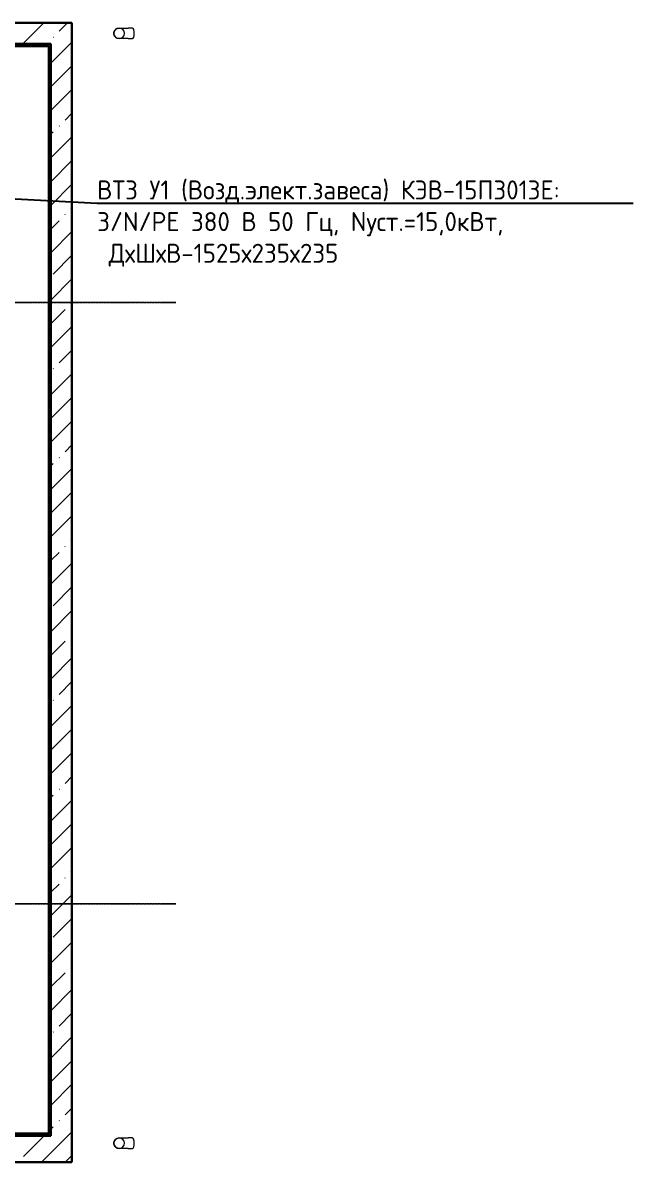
# Model space of a CAD drawing. Header units: millimetres. Extents: x -215207 to 92095, y -30385 to 123050.
# Drawn here: x -139221 to -133437, y 104525 to 115325 of the extents above; entities that cross this region are included whole.
import ezdxf
from ezdxf import colors
from ezdxf.entities.mleader import LeaderData, LeaderLine
from ezdxf.math import Vec2, Vec3

# ---------------------------------------------------------------- set-up
doc = ezdxf.new("R2010")
doc.units = ezdxf.units.MM
doc.linetypes.add('ADSK_Линия сетки', pattern=[25, 20, -2.5, 0, -2.5])
doc.layers.add('Мультивыноски отполение', color=7, linetype='Continuous')
for name, color, linetype, lineweight in [('Обобщенные модели', 7, 'Continuous', 20), ('Ограждение', 7, 'Continuous', 9), ('Оси', 7, 'Continuous', 9), ('Стены наружные', 7, 'Continuous', 20)]:
    doc.layers.add(name, color=color, linetype=linetype, lineweight=lineweight)
doc.styles.add('DCAD_TEXT', font='GOST_Common.ttf', dxfattribs={"height": 180})
pattern_1 = [(0, (26335.97716421252, -26760.26894517319), (0, 600), []), (90, (26335.97716421252, -26760.26894517319), (-600, 3.673940397442059e-14), [])]

# ---------------------------------------------------------------- blocks, each defined once
blk = doc.blocks.new('Подвал 21082025 планы')
at = {"layer": 'Ограждение'}
h = blk.add_hatch(dxfattribs=at)
h.set_pattern_fill('FP_21', color=256, style=0, pattern_type=2)
h.set_pattern_definition(pattern_1)
h.paths.add_polyline_path([(55475.00000000003, -3274.999999999927), (55485.00000000003, -3264.999999999927), (54065.00000000001, -3264.999999999913), (54075.00000000003, -3274.999999999913)])
h = blk.add_hatch(dxfattribs=at)
h.set_pattern_fill('FP_21', color=256, style=0, pattern_type=2)
h.set_pattern_definition(pattern_1)
h.paths.add_polyline_path([(55485.00000000001, -13584.99999999972), (55485.00000000003, -3264.999999999927), (55475.00000000003, -3274.999999999927), (55475.00000000001, -13574.99999999972)])
h = blk.add_hatch(dxfattribs=at)
h.set_pattern_fill('FP_21', color=256, style=0, pattern_type=2)
h.set_pattern_definition(pattern_1)
h.paths.add_polyline_path([(55485.00000000001, -13584.99999999972), (55475.00000000001, -13574.99999999972), (53874.99999999996, -13574.99999999972), (53884.99999999996, -13584.99999999972), (53899.99999999994, -13584.99999999972)])
at = {"layer": 'Обобщенные модели'}
for p, q in [((56274.13045748985, -3099.999999999767), (56233.37287570407, -3099.999999999767)), ((56233.37287570407, -3199.999999999767), (56274.13045748985, -3199.999999999767)), ((56274.13045748981, -13619.99999999972), (56233.37287570402, -13619.99999999972)), ((56233.37287570402, -13719.99999999972), (56274.13045748981, -13719.99999999972))]:
    blk.add_line(p, q, dxfattribs=at)
at = {"layer": 'Обобщенные модели', "flags": 128}
for points in [[(56097.00000000095, -3149.999999999753), (56097.03999466788, -3148.000533290426), (56097.15991468581, -3146.004265301308), (56097.35956820824, -3144.014389635311), (56097.63863583218, -3142.034089669047), (56097.99667110886, -3140.066533460005), (56098.43310125834, -3138.1148686784), (56098.9472280854, -3136.18221757155), (56099.53822909683, -3134.271671968949), (56100.20515881704, -3132.386288336013), (56100.9469503008, -3130.529082884328), (56101.76241683995, -3128.703026746458), (56102.65025386197, -3126.911041222687), (56103.60904101704, -3125.155993107575), (56104.63724445028, -3123.440690103715), (56105.73321925546, -3121.767876330006), (56106.89521210673, -3120.140227931639), (56108.12136406338, -3118.560348798841), (56109.40971354391, -3117.030766401178), (56110.75819946389, -3115.553927744229), (56112.16466453357, -3114.132195454789), (56113.62685870887, -3112.76784400121), (56115.14244279101, -3111.46305605481), (56116.70899216876, -3110.219918997944), (56118.32400069731, -3109.040421584708), (56119.98488470753, -3107.926450759362), (56121.68898713931, -3106.879788637598), (56123.43358179227, -3105.902109655508), (56125.21587768711, -3104.994977890936), (56127.03302353062, -3104.159844561174), (56128.8821122771, -3103.398045701397), (56130.760185779, -3102.710800027286), (56132.66423951933, -3102.099206985295), (56134.59122741832, -3101.564244993846), (56136.53806670637, -3101.106769877995), (56138.50164285593, -3100.727513500329), (56140.47881456403, -3100.427082590177), (56142.46641877774, -3100.20595777288), (56144.46127575426, -3100.064492800986), (56146.46019414802, -3100.002913988254), (56147.00000000095, -3099.999999999767)], [(56147.00000000095, -3099.999999999767), (56147.09998666833, -3099.999999999767), (56147.39978671311, -3099.999999999767), (56147.89892051919, -3099.999999999767), (56148.59658957899, -3099.999999999767), (56149.49167777078, -3099.999999999767), (56150.58275314444, -3099.999999999767), (56151.86807021211, -3099.999999999767), (56153.34557274063, -3099.999999999767), (56155.0128970412, -3099.999999999767), (56156.86737575057, -3099.999999999767), (56158.90604209845, -3099.999999999767), (56161.12563465354, -3099.999999999767), (56163.52260254123, -3099.999999999767), (56166.09311112427, -3099.999999999767), (56168.83304813722, -3099.999999999767), (56171.73803026541, -3099.999999999767), (56174.80341015708, -3099.999999999767), (56178.02428385834, -3099.999999999767), (56181.39549865834, -3099.999999999767), (56184.91166133255, -3099.999999999767), (56188.56714677077, -3099.999999999767), (56192.35610697611, -3099.999999999767), (56196.27248042051, -3099.999999999767), (56200.31000174189, -3099.999999999767), (56204.4622117674, -3099.999999999767), (56208.72246784685, -3099.999999999767), (56213.08395447921, -3099.999999999767), (56217.53969421635, -3099.999999999767), (56222.08255882515, -3099.999999999767), (56226.70528069136, -3099.999999999767), (56231.40046444608, -3099.999999999767), (56233.37287570407, -3099.999999999767)], [(56147.00000000095, -3199.999999999767), (56145.0005332916, -3199.960005332803), (56143.00426530247, -3199.840085314892), (56141.01438963649, -3199.640431792446), (56139.03408967024, -3199.361364168552), (56137.06653346118, -3199.00332889182), (56135.11486867958, -3198.566898742356), (56133.18221757271, -3198.052771915303), (56131.27167197013, -3197.461770903887), (56129.38628833718, -3196.794841183655), (56127.52908288552, -3196.053049699898), (56125.70302674765, -3195.23758316075), (56123.91104122388, -3194.349746138731), (56122.15599310875, -3193.39095898364), (56120.44069010491, -3192.362755550435), (56118.76787633119, -3191.266780745238), (56117.14022793282, -3190.104787893972), (56115.56034880002, -3188.878635937304), (56114.03076640237, -3187.590286456805), (56112.55392774539, -3186.241800536809), (56111.13219545597, -3184.835335467113), (56109.76784400239, -3183.373141291828), (56108.46305605599, -3181.857557209689), (56107.21991899912, -3180.291007831926), (56106.04042158587, -3178.675999303377), (56104.92645076054, -3177.015115293165), (56103.87978863879, -3175.311012861406), (56102.90210965669, -3173.566418208444), (56101.99497789211, -3171.784122313606), (56101.15984456235, -3169.966976470081), (56100.39804570258, -3168.117887723594), (56099.71080002846, -3166.239814221699), (56099.09920698647, -3164.335760481365), (56098.56424499502, -3162.408772582377), (56098.10676987917, -3160.461933294326), (56097.72751350151, -3158.498357144766), (56097.42708259136, -3156.521185436664), (56097.20595777406, -3154.533581222975), (56097.06449280216, -3152.538724246435), (56097.00291398943, -3150.539805852677), (56097.00000000095, -3149.999999999753)], [(56233.37287570407, -3199.999999999767), (56228.64975867594, -3199.999999999767), (56223.99599278637, -3199.999999999767), (56219.41902306804, -3199.999999999767), (56214.92617169612, -3199.999999999767), (56210.52462627437, -3199.999999999767), (56206.22142833656, -3199.999999999767), (56202.02346208139, -3199.999999999767), (56197.93744335936, -3199.999999999767), (56193.96990892879, -3199.999999999767), (56190.1272059984, -3199.999999999767), (56186.41548207315, -3199.999999999767), (56182.84067511953, -3199.999999999767), (56179.40850406609, -3199.999999999767), (56176.12445965433, -3199.999999999767), (56172.99379565478, -3199.999999999767), (56170.02152046196, -3199.999999999767), (56167.21238908217, -3199.999999999767), (56164.57089552637, -3199.999999999767), (56162.10126562073, -3199.999999999767), (56159.80745024627, -3199.999999999767), (56157.69311901829, -3199.999999999767), (56155.76165441574, -3199.999999999767), (56154.01614636989, -3199.999999999767), (56152.45938732133, -3199.999999999767), (56151.09386775244, -3199.999999999767), (56149.92177220319, -3199.999999999767), (56148.94497577644, -3199.999999999767), (56148.16504113813, -3199.999999999767), (56147.58321601727, -3199.999999999767), (56147.20043120997, -3199.999999999767), (56147.01729909024, -3199.999999999767), (56147.00000000095, -3199.999999999767)], [(56097.00000000089, -13669.99999999972), (56097.03999466784, -13668.00053329038), (56097.15991468575, -13666.00426530126), (56097.35956820819, -13664.01438963527), (56097.63863583213, -13662.034089669), (56097.99667110882, -13660.06653345998), (56098.4331012583, -13658.11486867836), (56098.94722808535, -13656.18221757152), (56099.53822909678, -13654.27167196892), (56100.20515881699, -13652.38628833597), (56100.94695030076, -13650.52908288428), (56101.76241683991, -13648.70302674643), (56102.65025386192, -13646.91104122264), (56103.609041017, -13645.15599310753), (56104.63724445022, -13643.44069010367), (56105.73321925542, -13641.76787632996), (56106.89521210668, -13640.14022793161), (56108.12136406334, -13638.5603487988), (56109.40971354386, -13637.03076640115), (56110.75819946385, -13635.55392774419), (56112.16466453353, -13634.13219545475), (56113.62685870881, -13632.76784400118), (56115.14244279097, -13631.46305605477), (56116.70899216871, -13630.2199189979), (56118.32400069726, -13629.04042158468), (56119.98488470749, -13627.92645075932), (56121.68898713926, -13626.87978863755), (56123.43358179221, -13625.90210965546), (56125.21587768706, -13624.99497789089), (56127.03302353057, -13624.15984456113), (56128.88211227706, -13623.39804570135), (56130.76018577896, -13622.71080002724), (56132.66423951929, -13622.09920698527), (56134.59122741826, -13621.5642449938), (56136.53806670633, -13621.10676987795), (56138.50164285589, -13620.7275135003), (56140.47881456399, -13620.42708259013), (56142.46641877769, -13620.20595777284), (56144.46127575422, -13620.06449280094), (56146.46019414798, -13620.00291398822), (56147.0000000009, -13619.99999999972)], [(56147.0000000009, -13719.99999999972), (56145.00053329156, -13719.96000533277), (56143.00426530243, -13719.84008531485), (56141.01438963645, -13719.64043179242), (56139.03408967018, -13719.36136416851), (56137.06653346114, -13719.00332889179), (56135.11486867953, -13718.56689874233), (56133.18221757267, -13718.05277191526), (56131.27167197008, -13717.46177090384), (56129.38628833713, -13716.79484118361), (56127.52908288548, -13716.05304969987), (56125.70302674761, -13715.23758316072), (56123.91104122382, -13714.34974613869), (56122.15599310871, -13713.39095898361), (56120.44069010485, -13712.36275555039), (56118.76787633114, -13711.26678074521), (56117.14022793277, -13710.10478789393), (56115.56034879998, -13708.87863593726), (56114.03076640233, -13707.59028645676), (56112.55392774535, -13706.24180053677), (56111.13219545592, -13704.83533546708), (56109.76784400234, -13703.37314129178), (56108.46305605595, -13701.85755720965), (56107.21991899908, -13700.2910078319), (56106.04042158583, -13698.67599930335), (56104.92645076048, -13697.01511529312), (56103.87978863873, -13695.31101286136), (56102.90210965664, -13693.56641820841), (56101.99497789207, -13691.78412231356), (56101.15984456231, -13689.96697647004), (56100.39804570252, -13688.11788772355), (56099.71080002842, -13686.23981422166), (56099.09920698643, -13684.33576048132), (56098.56424499498, -13682.40877258233), (56098.10676987913, -13680.4619332943), (56097.72751350146, -13678.49835714474), (56097.42708259131, -13676.52118543664), (56097.20595777401, -13674.53358122293), (56097.06449280211, -13672.53872424641), (56097.00291398939, -13670.53980585263), (56097.00000000089, -13669.99999999972)], [(56147.0000000009, -13619.99999999972), (56147.09998666828, -13619.99999999972), (56147.39978671307, -13619.99999999972), (56147.89892051915, -13619.99999999972), (56148.59658957893, -13619.99999999972), (56149.49167777074, -13619.99999999972), (56150.58275314439, -13619.99999999972), (56151.86807021205, -13619.99999999972), (56153.34557274058, -13619.99999999972), (56155.01289704115, -13619.99999999972), (56156.86737575053, -13619.99999999972), (56158.9060420984, -13619.99999999972), (56161.12563465348, -13619.99999999972), (56163.52260254118, -13619.99999999972), (56166.09311112422, -13619.99999999972), (56168.83304813718, -13619.99999999972), (56171.73803026536, -13619.99999999972), (56174.80341015702, -13619.99999999972), (56178.02428385828, -13619.99999999972), (56181.3954986583, -13619.99999999972), (56184.91166133249, -13619.99999999972), (56188.56714677073, -13619.99999999972), (56192.35610697606, -13619.99999999972), (56196.27248042046, -13619.99999999972), (56200.31000174185, -13619.99999999972), (56204.46221176736, -13619.99999999972), (56208.72246784679, -13619.99999999972), (56213.08395447917, -13619.99999999972), (56217.53969421631, -13619.99999999972), (56222.0825588251, -13619.99999999972), (56226.70528069131, -13619.99999999972), (56231.40046444604, -13619.99999999972), (56233.37287570402, -13619.99999999972)], [(56233.37287570402, -13719.99999999972), (56228.64975867589, -13719.99999999972), (56223.99599278632, -13719.99999999972), (56219.41902306798, -13719.99999999972), (56214.92617169608, -13719.99999999972), (56210.52462627433, -13719.99999999972), (56206.22142833652, -13719.99999999972), (56202.02346208134, -13719.99999999972), (56197.93744335932, -13719.99999999972), (56193.96990892873, -13719.99999999972), (56190.12720599835, -13719.99999999972), (56186.41548207309, -13719.99999999972), (56182.84067511949, -13719.99999999972), (56179.40850406604, -13719.99999999972), (56176.12445965428, -13719.99999999972), (56172.99379565474, -13719.99999999972), (56170.02152046192, -13719.99999999972), (56167.21238908212, -13719.99999999972), (56164.57089552633, -13719.99999999972), (56162.10126562067, -13719.99999999972), (56159.80745024623, -13719.99999999972), (56157.69311901825, -13719.99999999972), (56155.76165441569, -13719.99999999972), (56154.01614636985, -13719.99999999972), (56152.45938732127, -13719.99999999972), (56151.09386775238, -13719.99999999972), (56149.92177220315, -13719.99999999972), (56148.94497577639, -13719.99999999972), (56148.16504113808, -13719.99999999972), (56147.58321601723, -13719.99999999972), (56147.20043120992, -13719.99999999972), (56147.01729909019, -13719.99999999972), (56147.0000000009, -13719.99999999972)]]:
    blk.add_lwpolyline(points, dxfattribs=at)
at = {"layer": 'Обобщенные модели'}
for centre, start, end in [((56147.00000000092, -3149.999999999767), 0, 180), ((56147.00000000092, -3149.999999999767), 180, 0), ((56147.00000000086, -13669.99999999974), 0, 180), ((56147.00000000086, -13669.99999999974), 180, 0)]:
    blk.add_arc(centre, 50.00000000000004, start, end, dxfattribs=at)
for centre, major_axis, start_param, end_param in [((56274.13045748984, -3149.999999999767), (2.526607749037152e-14, 50), 4.712388980384681, 6.283185307179588), ((56274.13045748984, -3149.999999999767), (0, 50), 3.141592653589789, 4.712388980384677), ((56274.13045748978, -13669.99999999974), (2.526607749037152e-14, 50), 4.712388980384681, 6.283185307179588), ((56274.13045748978, -13669.99999999974), (0, 50), 3.141592653589789, 4.712388980384677)]:
    blk.add_ellipse(centre, major_axis=major_axis, ratio=0.3090169943749516, start_param=start_param, end_param=end_param, dxfattribs=at)
at = {"layer": 'Ограждение'}
for p, q in [((54075, -3274.999999999942), (55475, -3274.999999999942)), ((55485, -3264.999999999942), (55475, -3274.999999999942)), ((55475, -3274.999999999942), (55485, -3264.999999999942)), ((55475, -3274.999999999942), (55474.99999999997, -13574.99999999972)), ((55474.99999999999, -13574.99999999974), (53874.99999999993, -13574.99999999972)), ((55484.99999999999, -13584.99999999974), (55474.99999999997, -13574.99999999972)), ((55474.99999999999, -13574.99999999974), (55484.99999999999, -13584.99999999974))]:
    blk.add_line(p, q, dxfattribs=at)
at = {"layer": 'Оси', "linetype": 'ADSK_Линия сетки'}
for p, q in [((56682.85382395184, -5699.999999999942), (-12349.08568989722, -5699.999999999942)), ((56682.85382395184, -11399.99999999952), (-12349.08568989722, -11399.99999999952))]:
    blk.add_line(p, q, dxfattribs=at)
at = {"layer": 'Стены наружные', "lineweight": 30}
for p, q in [((55699.99999999999, -3049.999999999927), (54050.00000000001, -3049.999999999927)), ((55699.99999999999, -13849.99999999972), (55699.99999999999, -3049.999999999927)), ((54050.00000000001, -3249.999999999956), (55500, -3249.999999999956)), ((54065, -3264.999999999898), (55485.00000000001, -3264.999999999927)), ((55485.00000000006, -3264.999999999927), (55484.99999999999, -13584.99999999974)), ((55500, -3249.999999999913), (55500, -13599.99999999975)), ((55485.00000000001, -13584.99999999974), (53884.99999999993, -13584.99999999974)), ((55499.99999999996, -13599.99999999975), (53899.99999999991, -13599.99999999971)), ((54149.99999999993, -13849.99999999972), (55699.99999999999, -13849.99999999972))]:
    blk.add_line(p, q, dxfattribs=at)
at = {"layer": 'Стены наружные', "linetype": 'Continuous', "lineweight": 9}
for p, q in [((55234.39978202726, -3249.999999999942), (55434.39978202728, -3049.999999999913)), ((55577.93575541723, -3130.970026609983), (55658.90578202729, -3049.999999999913)), ((55500.00000000003, -3433.412588080639), (55700.00000000003, -3233.412588080624)), ((55521.80915466054, -3187.096627366656), (55524.18008369787, -3184.725698329334)), ((55346.67900264087, -3264.999999999913), (55361.67900264084, -3249.999999999942)), ((55458.90578202727, -3249.999999999942), (55465.68255390385, -3243.223228123345)), ((55485.00000000004, -3550.943071352653), (55500.00000000003, -3535.943071352682)), ((55500.00000000003, -3657.918588080633), (55690.18895693059, -3467.729631150069)), ((55500.00000000003, -3882.425394134087), (55700.00000000003, -3682.425394134087)), ((55485.00000000004, -3975.207140064595), (55500.00000000003, -3960.207140064609)), ((55634.0623561739, -3972.869037960205), (55700.00000000003, -3906.931394134095)), ((55500.00000000003, -4106.931394134095), (55521.80915466054, -4085.122239473567)), ((55577.93575541723, -4028.995638716893), (55580.30668445454, -4026.624709679571)), ((55500.00000000003, -4331.438200187549), (55700.00000000004, -4131.438200187535)), ((55485.00000000004, -4399.471208776522), (55500.00000000003, -4384.471208776537)), ((55500.00000000003, -4555.944200187543), (55700.00000000003, -4355.944200187543)), ((55500.00000000003, -4780.451006241012), (55700.00000000003, -4580.451006240997)), ((55485.00000000004, -4823.735277488449), (55500.00000000003, -4808.735277488464)), ((55690.18895693059, -4814.768049310442), (55700.00000000003, -4804.957006241006)), ((55500.00000000003, -5004.957006241006), (55577.93575541723, -4927.021250823804)), ((55634.0623561739, -4870.894650067115), (55636.43328521123, -4868.523721029807)), ((55500.00000000003, -5229.46381229446), (55700.00000000003, -5029.46381229446)), ((55485.00000000004, -5247.999346200377), (55500.00000000003, -5232.999346200391)), ((55521.80915466054, -5432.16065763394), (55700.00000000003, -5253.969812294454)), ((55500.00000000003, -5678.476618347922), (55700.00000000003, -5478.476618347908)), ((55485.00000000004, -5672.263414912304), (55500.00000000003, -5657.263414912333)), ((55690.18895693059, -5712.793661417352), (55692.55988596792, -5710.422732380044)), ((55500.00000000003, -5902.982618347916), (55634.0623561739, -5768.920262174041)), ((55500.00000000003, -6127.489424401385), (55700.00000000003, -5927.48942440137)), ((55485.00000000004, -6096.527483624232), (55500.00000000003, -6081.527483624261)), ((55577.93575541723, -6274.059668984177), (55700.00000000003, -6151.995424401379)), ((55521.80915466054, -6330.186269740865), (55524.18008369787, -6327.815340703542)), ((55500.00000000003, -6576.502230454833), (55700.00000000003, -6376.502230454833)), ((55485.00000000004, -6520.791552336173), (55500.00000000003, -6505.791552336188)), ((55500.00000000003, -6801.008230454841), (55690.18895693059, -6610.819273524277)), ((55500.00000000003, -7025.515036508295), (55700.00000000004, -6825.515036508281)), ((55485.00000000004, -6945.055621048101), (55500.00000000003, -6930.055621048115)), ((55634.0623561739, -7115.958680334414), (55700.00000000003, -7050.021036508289)), ((55500.00000000003, -7250.021036508289), (55521.80915466054, -7228.211881847776)), ((55577.93575541723, -7172.085281091102), (55580.30668445454, -7169.714352053779)), ((55500.00000000003, -7474.527842561758), (55700.00000000003, -7274.527842561743)), ((55485.00000000004, -7369.319689760028), (55500.00000000003, -7354.319689760043)), ((55500.00000000003, -7699.033842561752), (55700.00000000003, -7499.033842561752)), ((55500.00000000003, -7923.540648615206), (55700.00000000003, -7723.540648615206)), ((55485.00000000004, -7793.583758471956), (55500.00000000003, -7778.58375847197)), ((55690.18895693059, -7957.85769168465), (55700.00000000003, -7948.046648615215)), ((55500.00000000003, -8148.046648615215), (55577.93575541723, -8070.110893198012)), ((55634.0623561739, -8013.984292441339), (55636.43328521123, -8011.613363404016)), ((55485.00000000003, -8217.847827183898), (55500.00000000003, -8202.847827183898)), ((55500.00000000003, -8372.553454668669), (55700.00000000003, -8172.553454668654)), ((55521.80915466054, -8575.250300008149), (55700.00000000003, -8397.059454668663)), ((55485.00000000003, -8642.111895895825), (55500.00000000003, -8627.111895895825)), ((55500.00000000003, -8821.566260722131), (55700.00000000003, -8621.566260722117)), ((55690.18895693059, -8855.883303791561), (55692.55988596792, -8853.512374754238)), ((55500.00000000003, -9046.072260722125), (55634.0623561739, -8912.009904548235)), ((55485.00000000003, -9066.375964607752), (55500.00000000003, -9051.375964607752)), ((55500.00000000003, -9270.57906677558), (55700.00000000003, -9070.57906677558)), ((55577.93575541723, -9417.149311358386), (55700.00000000004, -9295.085066775573)), ((55485.00000000003, -9490.64003331968), (55500.00000000003, -9475.64003331968)), ((55521.80915466054, -9473.27591211506), (55524.18008369787, -9470.904983077751)), ((55500.00000000003, -9719.591872829042), (55700.00000000003, -9519.591872829027)), ((55500.00000000003, -9944.097872829036), (55690.18895693059, -9753.908915898472)), ((55485.00000000003, -9914.904102031607), (55500.00000000003, -9899.904102031607)), ((55500.00000000003, -10168.6046788825), (55700.00000000003, -9968.60467888249)), ((55634.0623561739, -10259.04832270861), (55700.00000000003, -10193.1106788825)), ((55485.00000000003, -10339.16817074353), (55500.00000000003, -10324.16817074353)), ((55577.93575541723, -10315.1749234653), (55580.30668445454, -10312.80399442797)), ((55500.00000000003, -10393.1106788825), (55521.80915466054, -10371.30152422198)), ((55500.00000000003, -10617.61748493595), (55700.00000000003, -10417.61748493595)), ((55500.00000000003, -10842.12348493596), (55700.00000000003, -10642.12348493595)), ((55485.00000000003, -10763.43223945546), (55500.00000000003, -10748.43223945546)), ((55500.00000000003, -11066.63029098941), (55700.00000000003, -10866.6302909894)), ((55690.18895693059, -11100.94733405884), (55700.00000000003, -11091.13629098941)), ((55485.00000000001, -11187.6963081674), (55500.00000000003, -11172.6963081674)), ((55500.00000000003, -11291.13629098941), (55577.93575541723, -11213.20053557221)), ((55634.0623561739, -11157.07393481553), (55636.43328521123, -11154.70300577821)), ((55500.00000000003, -11515.64309704286), (55700.00000000003, -11315.64309704286)), ((55521.80915466054, -11718.33994238236), (55700.00000000003, -11540.14909704287)), ((55485.00000000003, -11611.96037687933), (55500.00000000003, -11596.96037687933)), ((55500.00000000003, -11964.65590309633), (55700.00000000003, -11764.65590309633)), ((55485.00000000001, -12036.22444559126), (55500.00000000003, -12021.22444559126)), ((55500.00000000003, -12189.16190309633), (55634.0623561739, -12055.09954692244)), ((55690.18895693059, -11998.97294616577), (55692.55988596792, -11996.60201712845)), ((55500.00000000003, -12413.66870914979), (55700.00000000003, -12213.66870914977)), ((55485.00000000001, -12460.4885143032), (55500.00000000003, -12445.48851430319)), ((55577.93575541723, -12560.23895373258), (55700.00000000003, -12438.17470914978)), ((55521.80915466054, -12616.36555448927), (55524.18008369787, -12613.99462545195)), ((55500.00000000003, -12862.68151520324), (55700.00000000003, -12662.68151520324)), ((55485.00000000001, -12884.75258301513), (55500.00000000003, -12869.75258301511)), ((55500.00000000003, -13087.18751520324), (55690.18895693059, -12896.99855827268)), ((55500.00000000003, -13311.6943212567), (55700.00000000003, -13111.6943212567)), ((55485.00000000001, -13309.01665172706), (55500.00000000003, -13294.01665172704)), ((55634.0623561739, -13402.13796508282), (55700.00000000003, -13336.20032125669)), ((55577.93575541723, -13458.2645658395), (55580.30668445454, -13455.89363680218)), ((55241.17615087713, -13795.02417037959), (55436.200321257, -13599.99999999974)), ((55410.70712731047, -13849.99999999972), (55660.70712731045, -13599.99999999974)), ((55500.00000000003, -13536.20032125671), (55521.80915466054, -13514.39116659618)), ((55660.70712731045, -13599.99999999974), (55700.00000000003, -13560.70712731015)), ((55635.21312731048, -13849.99999999972), (55700.00000000003, -13785.21312731015))]:
    blk.add_line(p, q, dxfattribs=at)

msp = doc.modelspace()

# ---------------------------------------------------------------- linework, layer by layer
at = {"layer": 'Оси', "linetype": 'ADSK_Линия сетки'}
for p, q in [((-138113.4542658097, 112674.6983289732), (-155945.505861261, 112674.6983289732)), ((-138113.4542658097, 106974.6983289736), (-155945.505861261, 106974.6983289736))]:
    msp.add_line(p, q, dxfattribs=at)
for points in [[(-155945.505861261, 112674.6983289732), (-137771.827391371, 112674.6983289726)], [(-155945.505861261, 106974.6983289736), (-137771.827391371, 106974.698328973)]]:
    msp.add_lwpolyline(points, dxfattribs=at)

# ---------------------------------------------------------------- block references
msp.add_blockref('Подвал 21082025 планы', (-194454.6812153229, 118374.6983289726))

# ---------------------------------------------------------------- leaders
at = {"layer": 'Мультивыноски отполение'}
ml = msp.add_multileader_mtext('Standard', dxfattribs=at)
ml.set_content('ВТЗ У1 (Возд.элект.завеса) КЭВ-15П3013Е:\\P3/N/PE 380 В 50 Гц, Nуст.=15,0кВт,\\P ДхШхВ-1525х235х235', color=256, style='DCAD_TEXT')
ml.set_leader_properties(color=256, linetype='ByLayer', lineweight=-1)
ml.build(insert=Vec2(0, 0))
ml.multileader.update_dxf_attribs({"has_dogleg": 0, "text_left_attachment_type": 6, "text_right_attachment_type": 6, "dogleg_length": 1, "arrow_head_size": 250})
ctx = ml.context
ctx.base_point, ctx.char_height, ctx.arrow_head_size, ctx.landing_gap_size, ctx.plane_origin = Vec3(-138516.046494432, 113614.3750202202), 180, 250, 0.09, Vec3(-232960.9550402309, 117603.8205609825)
ctx.left_attachment, ctx.right_attachment = 6, 6
notes = []
notes.append((ctx, [(1, (1, 1, 0), (-138517.046494432, 113614.3750202202), (1, 0), 1, [(0, [(-140935.4937176859, 113744.6649074042)], 0, [])])]))
ctx.mtext.insert, ctx.mtext.line_spacing_style, ctx.mtext.flow_direction = Vec3(-138515.956494432, 113830.3750202202), 2, 5
for ctx, leaders in notes:
    for number, flags, end, landing, length, lines in leaders:
        leader = LeaderData()
        leader.index, (leader.has_last_leader_line, leader.has_dogleg_vector, leader.attachment_direction) = number, flags
        leader.last_leader_point, leader.dogleg_vector, leader.dogleg_length = Vec3(end), Vec3(landing), length
        for number, points, colour, breaks in lines:
            line = LeaderLine()
            line.index, line.vertices, line.color, line.breaks = number, Vec3.list(points), colors.encode_raw_color(colour), breaks
            leader.lines.append(line)
        ctx.leaders.append(leader)

doc.saveas('drawing.dxf')
